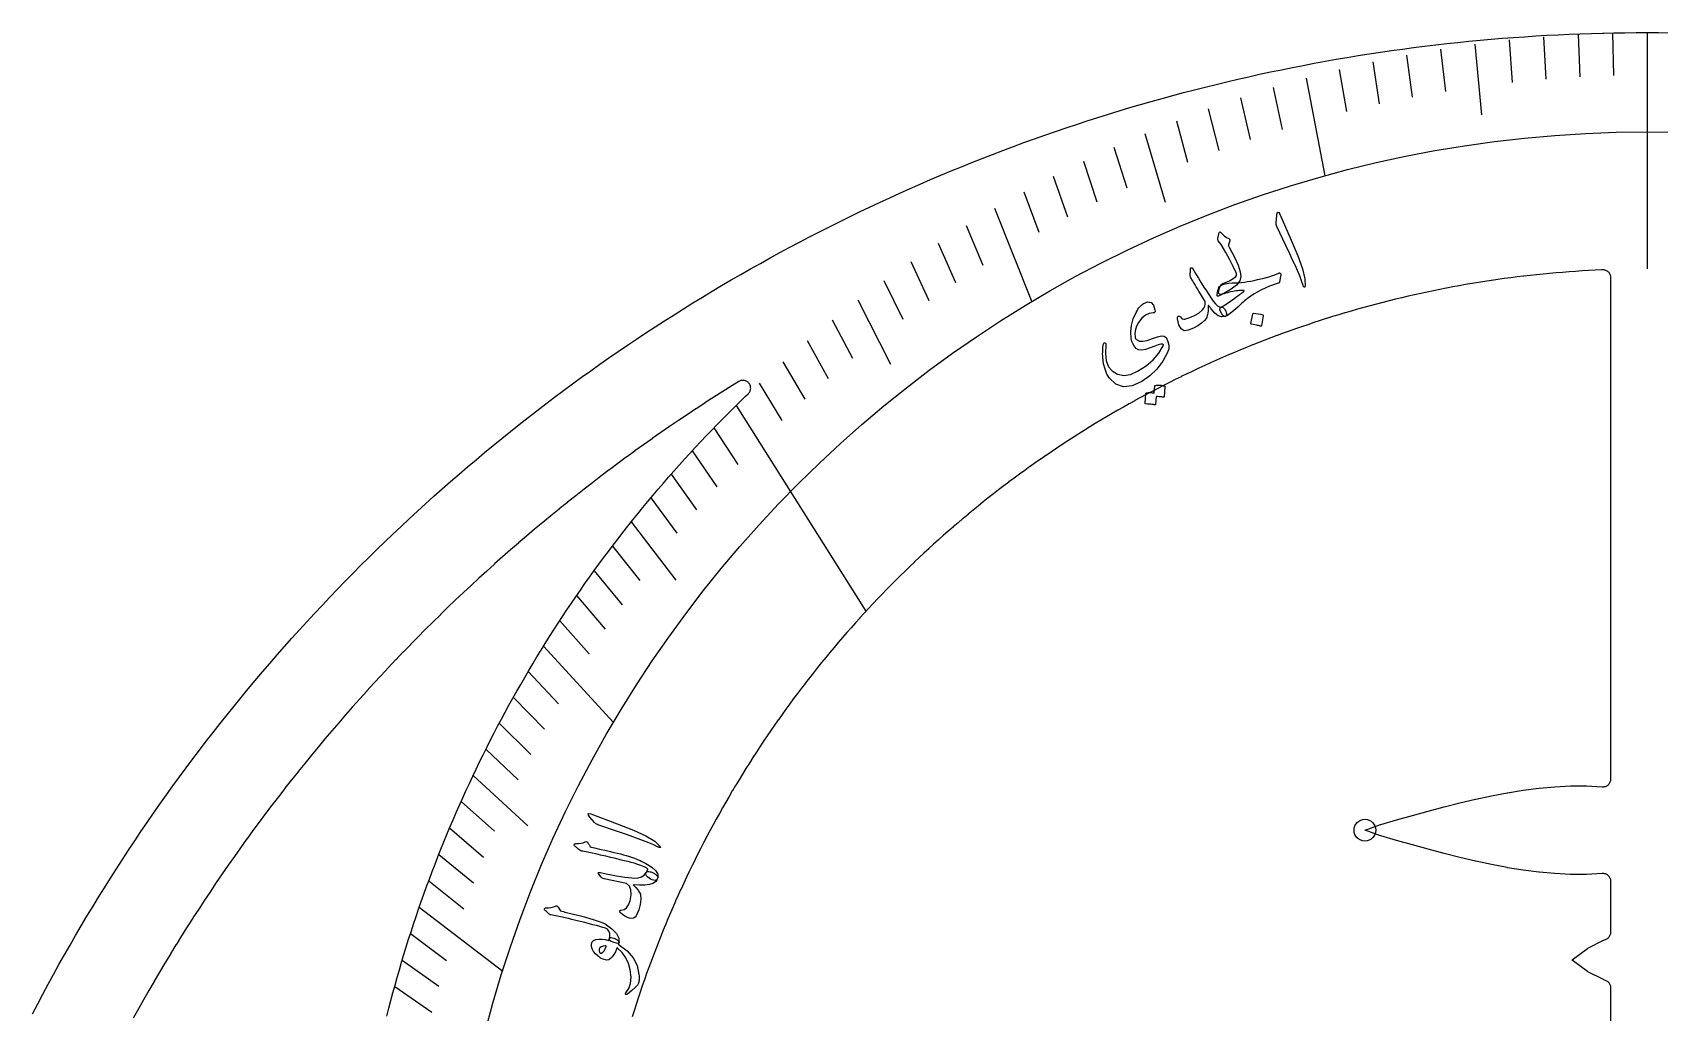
# Model space of a CAD drawing. Header units: millimetres. Extents: x -58 to 58, y -58 to 58.
# Drawn here: x -51.9 to 0.4, y 27 to 58.5 of the extents above; entities that cross this region are included whole.
import ezdxf

# ---------------------------------------------------------------- set-up
doc = ezdxf.new("R2010")
doc.units = ezdxf.units.MM
for name, color, linetype in [('CUT_INNER', 6, 'Continuous'), ('CUT_OUTER', 1, 'Continuous'), ('ENGRAVE', 7, 'Continuous'), ('ENGRAVE_FINE', 8, 'Continuous'), ('TEXT', 5, 'Continuous')]:
    doc.layers.add(name, color=color, linetype=linetype)

msp = doc.modelspace()

# ---------------------------------------------------------------- linework, layer by layer
at = {"layer": 'CUT_INNER'}
for points in [[(-1.17, 16.2128), (-1.17, 27.7722), (-1.1712, 27.7967), (-1.1748, 27.821), (-1.1808, 27.8448), (-1.189, 27.8679), (-1.1995, 27.8901), (-1.2122, 27.9111), (-1.2268, 27.9308), (-1.2433, 27.949), (-1.2615, 27.9655), (-1.2812, 27.9801), (-1.3022, 27.9927), (-1.3244, 28.0032), (-1.4008, 28.0348), (-1.4096, 28.0388), (-1.9093, 28.2925), (-1.9138, 28.295), (-1.9182, 28.298), (-2.4177, 28.6677), (-2.4222, 28.6714), (-2.4177, 28.675), (-1.9182, 29.0448), (-1.9138, 29.0477), (-1.9093, 29.0503), (-1.4096, 29.3039), (-1.4008, 29.3079), (-1.3244, 29.3395), (-1.3022, 29.35), (-1.2812, 29.3626), (-1.2615, 29.3772), (-1.2433, 29.3937), (-1.2268, 29.4119), (-1.2122, 29.4316), (-1.1995, 29.4527), (-1.189, 29.4748), (-1.1808, 29.498), (-1.1748, 29.5218), (-1.1712, 29.546), (-1.17, 29.5705), (-1.17, 31.1991), (-1.1712, 31.2237), (-1.1748, 31.248), (-1.1808, 31.2718), (-1.1891, 31.2949), (-1.1996, 31.3171), (-1.2123, 31.3382), (-1.2269, 31.3579), (-1.2434, 31.3761), (-1.2617, 31.3926), (-1.2814, 31.4072), (-1.3025, 31.4198), (-1.3247, 31.4302), (-1.3479, 31.4385), (-1.3717, 31.4444), (-1.396, 31.448), (-1.4206, 31.4491), (-1.4451, 31.4478), (-1.4466, 31.4477), (-1.4531, 31.4472), (-1.9554, 31.4228), (-1.9616, 31.4226), (-2.4643, 31.423), (-2.4701, 31.4232), (-2.9733, 31.4467), (-2.9785, 31.4471), (-3.4822, 31.492), (-3.4869, 31.4925), (-3.9912, 31.5569), (-3.9954, 31.5575), (-4.5002, 31.6391), (-4.5038, 31.6397), (-5.0092, 31.7365), (-5.0122, 31.7371), (-5.5182, 31.8466), (-5.5206, 31.8471), (-6.0272, 31.9671), (-6.029, 31.9676), (-6.5361, 32.0959), (-6.5375, 32.0963), (-7.0445, 32.2307), (-7.5533, 32.3701), (-8.0622, 32.5133), (-8.0635, 32.5137), (-8.568, 32.6615), (-8.5751, 32.6638), (-9.0742, 32.8432), (-9.0794, 32.8454), (-9.0742, 32.8475), (-8.5751, 33.0269), (-8.568, 33.0292), (-8.0635, 33.177), (-8.0622, 33.1774), (-7.555, 33.3202), (-7.0465, 33.4595), (-6.5375, 33.5945), (-6.5361, 33.5949), (-6.029, 33.7232), (-6.0272, 33.7236), (-5.5206, 33.8436), (-5.5182, 33.8442), (-5.0122, 33.9537), (-5.0092, 33.9543), (-4.5038, 34.051), (-4.5002, 34.0516), (-3.9954, 34.1333), (-3.9912, 34.1339), (-3.4869, 34.1982), (-3.4822, 34.1987), (-2.9785, 34.2437), (-2.9733, 34.244), (-2.4701, 34.2676), (-2.4643, 34.2677), (-1.9616, 34.2681), (-1.9554, 34.268), (-1.4531, 34.2435), (-1.4466, 34.2431), (-1.4451, 34.2429), (-1.4206, 34.2416), (-1.396, 34.2428), (-1.3717, 34.2464), (-1.3479, 34.2523), (-1.3247, 34.2605), (-1.3025, 34.271), (-1.2814, 34.2836), (-1.2617, 34.2982), (-1.2434, 34.3147), (-1.2269, 34.3329), (-1.2123, 34.3526), (-1.1996, 34.3736), (-1.1891, 34.3958), (-1.1808, 34.419), (-1.1748, 34.4428), (-1.1712, 34.4671), (-1.17, 34.4916), (-1.17, 50.6152), (-1.1713, 50.6403), (-1.175, 50.6652), (-1.1813, 50.6895), (-1.19, 50.7131), (-1.201, 50.7358), (-1.2142, 50.7572), (-1.2295, 50.7771), (-1.2468, 50.7954), (-1.2658, 50.8119), (-1.2863, 50.8264), (-1.3082, 50.8388), (-1.3313, 50.8489), (-1.3552, 50.8566), (-1.3798, 50.8619), (-1.4048, 50.8647), (-1.43, 50.865), (-1.4668, 50.8635), (-1.4683, 50.8634), (-1.6763, 50.8539), (-1.6778, 50.8538), (-1.8857, 50.8429), (-1.8872, 50.8429), (-2.0951, 50.8307), (-2.0966, 50.8306), (-2.3043, 50.8172), (-2.3059, 50.8171), (-2.5135, 50.8024), (-2.5151, 50.8023), (-2.7226, 50.7864), (-2.7242, 50.7863), (-2.9316, 50.769), (-2.9332, 50.7689), (-3.1405, 50.7504), (-3.1421, 50.7503), (-3.3493, 50.7305), (-3.3508, 50.7303), (-3.5579, 50.7093), (-3.5595, 50.7091), (-3.7664, 50.6868), (-3.768, 50.6867), (-3.9748, 50.6631), (-3.9763, 50.6629), (-4.183, 50.6381), (-4.1845, 50.6379), (-4.3911, 50.6118), (-4.3926, 50.6116), (-4.599, 50.5842), (-4.6005, 50.584), (-4.8067, 50.5553), (-4.8082, 50.5551), (-5.0142, 50.5252), (-5.0157, 50.525), (-5.2216, 50.4938), (-5.2231, 50.4935), (-5.4287, 50.4611), (-5.4303, 50.4609), (-5.6357, 50.4272), (-5.6372, 50.4269), (-5.8424, 50.3919), (-5.8439, 50.3917), (-6.0489, 50.3555), (-6.0504, 50.3552), (-6.2552, 50.3177), (-6.2567, 50.3174), (-6.4613, 50.2787), (-6.4628, 50.2784), (-6.6671, 50.2384), (-6.6686, 50.2381), (-6.8727, 50.1969), (-6.8742, 50.1966), (-7.078, 50.1541), (-7.0795, 50.1538), (-7.283, 50.11), (-7.2845, 50.1097), (-7.4877, 50.0647), (-7.4892, 50.0644), (-7.6922, 50.0181), (-7.6937, 50.0178), (-7.8964, 49.9703), (-7.8979, 49.97), (-8.1003, 49.9212), (-8.1018, 49.9209), (-8.3039, 49.8709), (-8.3054, 49.8705), (-8.5072, 49.8193), (-8.5087, 49.8189), (-8.7101, 49.7665), (-8.7116, 49.7661), (-8.9127, 49.7124), (-8.9142, 49.712), (-9.115, 49.6571), (-9.1165, 49.6567), (-9.317, 49.6006), (-9.3185, 49.6002), (-9.5186, 49.5428), (-9.5201, 49.5424), (-9.7198, 49.4838), (-9.7213, 49.4833), (-9.9207, 49.4235), (-9.9222, 49.4231), (-10.1212, 49.362), (-10.1227, 49.3616), (-10.3213, 49.2993), (-10.3228, 49.2988), (-10.521, 49.2354), (-10.5225, 49.2349), (-10.7204, 49.1702), (-10.7218, 49.1697), (-10.9193, 49.1038), (-10.9207, 49.1033), (-11.1178, 49.0362), (-11.1193, 49.0357), (-11.3159, 48.9674), (-11.3174, 48.9669), (-11.5136, 48.8973), (-11.515, 48.8968), (-11.7108, 48.8261), (-11.7123, 48.8256), (-11.9076, 48.7536), (-11.9091, 48.7531), (-12.104, 48.68), (-12.1054, 48.6794), (-12.2999, 48.6051), (-12.3013, 48.6045), (-12.4953, 48.529), (-12.4967, 48.5285), (-12.6903, 48.4517), (-12.6917, 48.4512), (-12.8847, 48.3733), (-12.8862, 48.3727), (-13.0787, 48.2936), (-13.0802, 48.293), (-13.2722, 48.2128), (-13.2737, 48.2122), (-13.4653, 48.1308), (-13.4667, 48.1301), (-13.6578, 48.0475), (-13.6592, 48.0469), (-13.8497, 47.9631), (-13.8511, 47.9625), (-14.0412, 47.8776), (-14.0426, 47.8769), (-14.2321, 47.7908), (-14.2335, 47.7902), (-14.4225, 47.7029), (-14.4239, 47.7023), (-14.6124, 47.6138), (-14.6138, 47.6132), (-14.8017, 47.5236), (-14.8031, 47.5229), (-14.9904, 47.4322), (-14.9918, 47.4315), (-15.1786, 47.3396), (-15.18, 47.339), (-15.3662, 47.2459), (-15.3676, 47.2452), (-15.5533, 47.1511), (-15.5546, 47.1504), (-15.7397, 47.0551), (-15.7411, 47.0544), (-15.9256, 46.9579), (-15.9269, 46.9572), (-16.1108, 46.8596), (-16.1122, 46.8589), (-16.2955, 46.7602), (-16.2968, 46.7595), (-16.4795, 46.6597), (-16.4809, 46.6589), (-16.6629, 46.558), (-16.6643, 46.5572), (-16.8457, 46.4552), (-16.8471, 46.4544), (-17.0279, 46.3513), (-17.0292, 46.3505), (-17.2094, 46.2462), (-17.2107, 46.2454), (-17.3903, 46.1401), (-17.3916, 46.1393), (-17.5705, 46.0328), (-17.5718, 46.032), (-17.75, 45.9244), (-17.7513, 45.9236), (-17.9289, 45.815), (-17.9302, 45.8142), (-18.1071, 45.7044), (-18.1084, 45.7036), (-18.2846, 45.5928), (-18.2859, 45.592), (-18.4615, 45.48), (-18.4628, 45.4792), (-18.6376, 45.3662), (-18.6389, 45.3654), (-18.8131, 45.2513), (-18.8143, 45.2505), (-18.9878, 45.1353), (-18.9891, 45.1345), (-19.1618, 45.0183), (-19.1631, 45.0174), (-19.3351, 44.9002), (-19.3364, 44.8993), (-19.5077, 44.781), (-19.5089, 44.7802), (-19.6795, 44.6608), (-19.6807, 44.6599), (-19.8506, 44.5395), (-19.8518, 44.5386), (-20.0209, 44.4172), (-20.0222, 44.4163), (-20.1905, 44.2938), (-20.1918, 44.2929), (-20.3593, 44.1694), (-20.3606, 44.1685), (-20.5274, 44.044), (-20.5286, 44.0431), (-20.6947, 43.9175), (-20.6959, 43.9166), (-20.8612, 43.79), (-20.8624, 43.7891), (-21.0269, 43.6615), (-21.0281, 43.6606), (-21.1919, 43.532), (-21.1931, 43.531), (-21.356, 43.4015), (-21.3572, 43.4005), (-21.5193, 43.2699), (-21.5205, 43.269), (-21.6819, 43.1374), (-21.683, 43.1364), (-21.8436, 43.0038), (-21.8447, 43.0029), (-22.0044, 42.8693), (-22.0056, 42.8683), (-22.1645, 42.7338), (-22.1657, 42.7328), (-22.3237, 42.5973), (-22.3249, 42.5963), (-22.4821, 42.4599), (-22.4833, 42.4588), (-22.6396, 42.3214), (-22.6408, 42.3204), (-22.7963, 42.182), (-22.7975, 42.181), (-22.9521, 42.0417), (-22.9533, 42.0406), (-23.1071, 41.9004), (-23.1082, 41.8993), (-23.2612, 41.7581), (-23.2623, 41.7571), (-23.4144, 41.6149), (-23.4155, 41.6139), (-23.5667, 41.4708), (-23.5678, 41.4697), (-23.7182, 41.3257), (-23.7193, 41.3246), (-23.8687, 41.1797), (-23.8698, 41.1786), (-24.0184, 41.0328), (-24.0195, 41.0317), (-24.1671, 40.885), (-24.1682, 40.8839), (-24.315, 40.7362), (-24.316, 40.7351), (-24.4619, 40.5866), (-24.463, 40.5855), (-24.6079, 40.436), (-24.609, 40.4349), (-24.753, 40.2846), (-24.754, 40.2835), (-24.8971, 40.1323), (-24.8982, 40.1311), (-25.0403, 39.9791), (-25.0414, 39.9779), (-25.1826, 39.825), (-25.1836, 39.8238), (-25.3239, 39.67), (-25.3249, 39.6689), (-25.4643, 39.5142), (-25.4653, 39.5131), (-25.6037, 39.3575), (-25.6047, 39.3564), (-25.7421, 39.2), (-25.7431, 39.1989), (-25.8796, 39.0416), (-25.8806, 39.0405), (-26.0161, 38.8824), (-26.0171, 38.8813), (-26.1516, 38.7224), (-26.1526, 38.7212), (-26.2861, 38.5615), (-26.2871, 38.5603), (-26.4197, 38.3998), (-26.4206, 38.3986), (-26.5522, 38.2373), (-26.5532, 38.2361), (-26.6838, 38.0739), (-26.6847, 38.0728), (-26.8143, 37.9098), (-26.8152, 37.9086), (-26.9438, 37.7449), (-26.9448, 37.7437), (-27.0723, 37.5792), (-27.0733, 37.578), (-27.1998, 37.4127), (-27.2008, 37.4114), (-27.3263, 37.2454), (-27.3272, 37.2442), (-27.4518, 37.0773), (-27.4527, 37.0761), (-27.5762, 36.9085), (-27.5771, 36.9073), (-27.6996, 36.7389), (-27.7005, 36.7377), (-27.8219, 36.5686), (-27.8228, 36.5673), (-27.9432, 36.3975), (-27.9441, 36.3962), (-28.0634, 36.2257), (-28.0643, 36.2244), (-28.1826, 36.0531), (-28.1835, 36.0518), (-28.3007, 35.8798), (-28.3016, 35.8785), (-28.4178, 35.7058), (-28.4186, 35.7045), (-28.5337, 35.5311), (-28.5346, 35.5298), (-28.6486, 35.3556), (-28.6495, 35.3544), (-28.7625, 35.1795), (-28.7633, 35.1782), (-28.8752, 35.0027), (-28.876, 35.0014), (-28.9869, 34.8252), (-28.9877, 34.8239), (-29.0974, 34.647), (-29.0982, 34.6457), (-29.2069, 34.4681), (-29.2077, 34.4668), (-29.3153, 34.2885), (-29.3161, 34.2872), (-29.4225, 34.1083), (-29.4233, 34.107), (-29.5287, 33.9275), (-29.5295, 33.9261), (-29.6337, 33.746), (-29.6345, 33.7446), (-29.7377, 33.5638), (-29.7384, 33.5625), (-29.8405, 33.381), (-29.8412, 33.3797), (-29.9422, 33.1976), (-29.9429, 33.1963), (-30.0427, 33.0136), (-30.0435, 33.0122), (-30.1422, 32.8289), (-30.1429, 32.8276), (-30.2405, 32.6437), (-30.2412, 32.6423), (-30.3376, 32.4578), (-30.3383, 32.4565), (-30.4336, 32.2714), (-30.4343, 32.27), (-30.5285, 32.0844), (-30.5292, 32.083), (-30.6222, 31.8968), (-30.6229, 31.8954), (-30.7148, 31.7086), (-30.7155, 31.7072), (-30.8062, 31.5198), (-30.8069, 31.5184), (-30.8964, 31.3305), (-30.8971, 31.3291), (-30.9855, 31.1407), (-30.9862, 31.1393), (-31.0735, 30.9503), (-31.0741, 30.9489), (-31.1602, 30.7593), (-31.1608, 30.7579), (-31.2458, 30.5679), (-31.2464, 30.5665), (-31.3302, 30.3759), (-31.3308, 30.3745), (-31.4134, 30.1834), (-31.414, 30.182), (-31.4954, 29.9904), (-31.496, 29.989), (-31.5763, 29.7969), (-31.5769, 29.7955), (-31.656, 29.6029), (-31.6565, 29.6015), (-31.7344, 29.4084), (-31.735, 29.407), (-31.8117, 29.2135), (-31.8123, 29.212), (-31.8878, 29.018), (-31.8883, 29.0166), (-31.9627, 28.8222), (-31.9632, 28.8207), (-32.0363, 28.6258), (-32.0369, 28.6244), (-32.1088, 28.429), (-32.1093, 28.4276), (-32.1801, 28.2318), (-32.1806, 28.2303), (-32.2501, 28.0341), (-32.2506, 28.0327), (-32.319, 27.836), (-32.3195, 27.8346), (-32.3866, 27.6375), (-32.3871, 27.636), (-32.453, 27.4386), (-32.4535, 27.4371), (-32.5181, 27.2392), (-32.5186, 27.2378), (-32.5821, 27.0395), (-32.5826, 27.0381), (-32.6448, 26.8394)], [(-40.5312, 26.8685), (-40.4682, 27.117), (-40.4036, 27.3651), (-40.3375, 27.6128), (-40.2699, 27.8601), (-40.2008, 28.107), (-40.1301, 28.3535), (-40.058, 28.5995), (-39.9843, 28.8451), (-39.9091, 29.0902), (-39.8325, 29.3348), (-39.7543, 29.579), (-39.6746, 29.8227), (-39.5935, 30.0659), (-39.5108, 30.3085), (-39.4267, 30.5507), (-39.341, 30.7924), (-39.2539, 31.0335), (-39.1653, 31.2741), (-39.0753, 31.5141), (-38.9837, 31.7536), (-38.8907, 31.9925), (-38.7963, 32.2309), (-38.7004, 32.4686), (-38.603, 32.7058), (-38.5041, 32.9424), (-38.4039, 33.1783), (-38.3021, 33.4136), (-38.199, 33.6483), (-38.0944, 33.8824), (-37.9883, 34.1158), (-37.8808, 34.3486), (-37.7719, 34.5807), (-37.6616, 34.8121), (-37.5499, 35.0429), (-37.4367, 35.2729), (-37.3222, 35.5023), (-37.2062, 35.7309), (-37.0888, 35.9589), (-36.9701, 36.1861), (-36.8499, 36.4126), (-36.7284, 36.6383), (-36.6054, 36.8633), (-36.4811, 37.0875), (-36.3554, 37.311), (-36.2284, 37.5337), (-36.1, 37.7556), (-35.9702, 37.9767), (-35.8391, 38.197), (-35.7066, 38.4165), (-35.5728, 38.6352), (-35.4376, 38.853), (-35.3011, 39.07), (-35.1633, 39.2862), (-35.0242, 39.5016), (-34.8837, 39.716), (-34.7419, 39.9296), (-34.5988, 40.1424), (-34.4545, 40.3542), (-34.3088, 40.5652), (-34.1618, 40.7753), (-34.0135, 40.9844), (-33.864, 41.1927), (-33.7132, 41.4), (-33.5611, 41.6064), (-33.4077, 41.8118), (-33.2531, 42.0164), (-33.0973, 42.2199), (-32.9401, 42.4225), (-32.7818, 42.6242), (-32.6222, 42.8248), (-32.4614, 43.0245), (-32.2994, 43.2232), (-32.1361, 43.4209), (-31.9717, 43.6175), (-31.806, 43.8132), (-31.6391, 44.0079), (-31.4711, 44.2015), (-31.3019, 44.3941), (-31.1314, 44.5856), (-30.9599, 44.7761), (-30.7871, 44.9655), (-30.6132, 45.1539), (-30.4381, 45.3412), (-30.2619, 45.5274), (-30.0846, 45.7126), (-29.9061, 45.8966), (-29.7265, 46.0796), (-29.5458, 46.2614), (-29.3639, 46.4422), (-29.181, 46.6218), (-28.9969, 46.8003), (-28.9103, 46.8833), (-28.8935, 46.901), (-28.8785, 46.9203), (-28.8655, 46.941), (-28.8545, 46.9629), (-28.8457, 46.9857), (-28.8392, 47.0092), (-28.8351, 47.0333), (-28.8333, 47.0576), (-28.8339, 47.0821), (-28.8368, 47.1063), (-28.8422, 47.1302), (-28.8498, 47.1534), (-28.8596, 47.1757), (-28.8716, 47.197), (-28.8856, 47.217), (-28.9015, 47.2356), (-28.9192, 47.2525), (-28.9384, 47.2676), (-28.959, 47.2808), (-28.9807, 47.2919), (-29.0035, 47.3008), (-29.027, 47.3074), (-29.051, 47.3117), (-29.0754, 47.3137), (-29.0998, 47.3133), (-29.1241, 47.3105), (-29.148, 47.3053), (-29.1712, 47.2978), (-29.1936, 47.2881), (-29.215, 47.2763), (-29.4432, 47.1347), (-29.4445, 47.1339), (-29.7318, 46.9531), (-29.7331, 46.9523), (-30.0194, 46.7698), (-30.0207, 46.769), (-30.3058, 46.5848), (-30.3071, 46.5839), (-30.5911, 46.3979), (-30.5923, 46.3971), (-30.8752, 46.2093), (-30.8765, 46.2085), (-31.1581, 46.019), (-31.1594, 46.0182), (-31.4399, 45.827), (-31.4412, 45.8261), (-31.7205, 45.6332), (-31.7218, 45.6323), (-31.9999, 45.4377), (-32.0012, 45.4368), (-32.2781, 45.2405), (-32.2794, 45.2396), (-32.5551, 45.0416), (-32.5563, 45.0407), (-32.8309, 44.841), (-32.8321, 44.8401), (-33.1054, 44.6387), (-33.1066, 44.6378), (-33.3786, 44.4347), (-33.3799, 44.4338), (-33.6507, 44.2291), (-33.6519, 44.2282), (-33.9214, 44.0218), (-33.9226, 44.0209), (-34.1909, 43.8128), (-34.1921, 43.8119), (-34.4591, 43.6022), (-34.4603, 43.6013), (-34.726, 43.3899), (-34.7272, 43.389), (-34.9915, 43.1761), (-34.9927, 43.1751), (-35.2558, 42.9605), (-35.257, 42.9596), (-35.5187, 42.7434), (-35.5199, 42.7424), (-35.7803, 42.5247), (-35.7815, 42.5237), (-36.0406, 42.3043), (-36.0418, 42.3033), (-36.2995, 42.0824), (-36.3007, 42.0814), (-36.557, 41.8589), (-36.5582, 41.8579), (-36.8132, 41.6338), (-36.8143, 41.6327), (-37.0679, 41.4071), (-37.0691, 41.4061), (-37.3213, 41.1789), (-37.3225, 41.1778), (-37.5733, 40.9491), (-37.5744, 40.9481), (-37.8238, 40.7178), (-37.825, 40.7167), (-38.073, 40.4849), (-38.0741, 40.4839), (-38.3207, 40.2506), (-38.3218, 40.2495), (-38.5669, 40.0147), (-38.568, 40.0136), (-38.8117, 39.7773), (-38.8128, 39.7762), (-39.055, 39.5384), (-39.0561, 39.5373), (-39.2969, 39.298), (-39.298, 39.2969), (-39.5373, 39.0561), (-39.5384, 39.055), (-39.7762, 38.8128), (-39.7773, 38.8117), (-40.0136, 38.568), (-40.0147, 38.5669), (-40.2495, 38.3218), (-40.2506, 38.3207), (-40.4839, 38.0741), (-40.4849, 38.073), (-40.7167, 37.825), (-40.7178, 37.8238), (-40.9481, 37.5744), (-40.9491, 37.5733), (-41.1778, 37.3225), (-41.1789, 37.3213), (-41.4061, 37.0691), (-41.4071, 37.0679), (-41.6327, 36.8143), (-41.6338, 36.8132), (-41.8579, 36.5582), (-41.8589, 36.557), (-42.0814, 36.3007), (-42.0824, 36.2995), (-42.3033, 36.0418), (-42.3043, 36.0406), (-42.5237, 35.7815), (-42.5247, 35.7803), (-42.7424, 35.5199), (-42.7434, 35.5187), (-42.9596, 35.257), (-42.9605, 35.2558), (-43.1751, 34.9927), (-43.1761, 34.9915), (-43.389, 34.7272), (-43.3899, 34.726), (-43.6013, 34.4603), (-43.6022, 34.4591), (-43.8119, 34.1921), (-43.8128, 34.1909), (-44.0209, 33.9226), (-44.0218, 33.9214), (-44.2282, 33.6519), (-44.2291, 33.6507), (-44.4338, 33.3799), (-44.4347, 33.3786), (-44.6378, 33.1066), (-44.6387, 33.1054), (-44.8401, 32.8321), (-44.841, 32.8309), (-45.0407, 32.5563), (-45.0416, 32.5551), (-45.2396, 32.2794), (-45.2405, 32.2781), (-45.4368, 32.0012), (-45.4377, 31.9999), (-45.6323, 31.7218), (-45.6332, 31.7205), (-45.8261, 31.4412), (-45.827, 31.4399), (-46.0182, 31.1594), (-46.019, 31.1581), (-46.2085, 30.8765), (-46.2093, 30.8752), (-46.3971, 30.5923), (-46.3979, 30.5911), (-46.5839, 30.3071), (-46.5848, 30.3058), (-46.769, 30.0207), (-46.7698, 30.0194), (-46.9523, 29.7331), (-46.9531, 29.7318), (-47.1339, 29.4445), (-47.1347, 29.4432), (-47.3137, 29.1547), (-47.3145, 29.1534), (-47.4917, 28.8639), (-47.4925, 28.8626), (-47.6679, 28.5719), (-47.6687, 28.5706), (-47.8423, 28.2789), (-47.8431, 28.2776), (-48.0149, 27.9848), (-48.0157, 27.9835), (-48.1857, 27.6897), (-48.1865, 27.6883), (-48.3547, 27.3935), (-48.3555, 27.3921), (-48.5219, 27.0963), (-48.5226, 27.0949), (-48.6872, 26.798)]]:
    msp.add_lwpolyline(points, dxfattribs=at)
at = {"layer": 'CUT_OUTER'}
msp.add_lwpolyline([(-51.9273, 26.9408), (-51.761, 27.2589), (-51.5928, 27.576), (-51.4226, 27.8921), (-51.2505, 28.2071), (-51.0764, 28.521), (-50.9005, 28.8339), (-50.7226, 29.1457), (-50.5428, 29.4563), (-50.3611, 29.7659), (-50.1775, 30.0744), (-49.992, 30.3817), (-49.8047, 30.6878), (-49.6154, 30.9929), (-49.4243, 31.2967), (-49.2314, 31.5994), (-49.0366, 31.9009), (-48.8399, 32.2012), (-48.6414, 32.5002), (-48.4411, 32.7981), (-48.2389, 33.0947), (-48.0349, 33.39), (-47.8291, 33.6842), (-47.6216, 33.977), (-47.4122, 34.2686), (-47.201, 34.5588), (-46.9881, 34.8478), (-46.7734, 35.1355), (-46.5569, 35.4218), (-46.3387, 35.7068), (-46.1187, 35.9904), (-45.897, 36.2727), (-45.6736, 36.5537), (-45.4485, 36.8332), (-45.2216, 37.1114), (-44.993, 37.3882), (-44.7628, 37.6636), (-44.5308, 37.9375), (-44.2972, 38.21), (-44.0619, 38.4811), (-43.825, 38.7507), (-43.5864, 39.0189), (-43.3462, 39.2856), (-43.1043, 39.5509), (-42.8608, 39.8146), (-42.6157, 40.0768), (-42.369, 40.3376), (-42.1207, 40.5968), (-41.8708, 40.8545), (-41.6193, 41.1106), (-41.3663, 41.3652), (-41.1117, 41.6182), (-40.8556, 41.8697), (-40.5979, 42.1196), (-40.3387, 42.3679), (-40.0779, 42.6146), (-39.8157, 42.8598), (-39.552, 43.1033), (-39.2868, 43.3451), (-39.0201, 43.5854), (-38.7519, 43.824), (-38.4823, 44.0609), (-38.2112, 44.2962), (-37.9387, 44.5298), (-37.6647, 44.7618), (-37.3894, 44.9921), (-37.1126, 45.2206), (-36.8344, 45.4475), (-36.5549, 45.6726), (-36.2739, 45.8961), (-35.9916, 46.1178), (-35.708, 46.3378), (-35.423, 46.556), (-35.1367, 46.7725), (-34.849, 46.9872), (-34.5601, 47.2001), (-34.2698, 47.4113), (-33.9782, 47.6207), (-33.6854, 47.8283), (-33.3913, 48.0341), (-33.0959, 48.238), (-32.7993, 48.4402), (-32.5015, 48.6405), (-32.2024, 48.8391), (-31.9022, 49.0357), (-31.6007, 49.2306), (-31.298, 49.4235), (-30.9942, 49.6146), (-30.6891, 49.8039), (-30.383, 49.9912), (-30.0757, 50.1767), (-29.7672, 50.3603), (-29.4577, 50.542), (-29.147, 50.7218), (-28.8352, 50.8997), (-28.5224, 51.0757), (-28.2084, 51.2497), (-27.8934, 51.4218), (-27.5774, 51.592), (-27.2603, 51.7603), (-26.9422, 51.9266), (-26.6231, 52.0909), (-26.3029, 52.2533), (-25.9818, 52.4137), (-25.6597, 52.5721), (-25.3367, 52.7286), (-25.0127, 52.883), (-24.6877, 53.0355), (-24.3618, 53.186), (-24.035, 53.3345), (-23.7073, 53.481), (-23.3787, 53.6254), (-23.0492, 53.7679), (-22.7189, 53.9083), (-22.3877, 54.0467), (-22.0556, 54.183), (-21.7228, 54.3173), (-21.3891, 54.4496), (-21.0546, 54.5798), (-20.7193, 54.708), (-20.3832, 54.8341), (-20.0464, 54.9581), (-19.7088, 55.0801), (-19.3704, 55.2), (-19.0314, 55.3178), (-18.6916, 55.4335), (-18.3511, 55.5472), (-18.0099, 55.6587), (-17.6681, 55.7682), (-17.3256, 55.8755), (-16.9824, 55.9808), (-16.6386, 56.0839), (-16.2941, 56.185), (-15.9491, 56.2839), (-15.6034, 56.3807), (-15.2572, 56.4754), (-14.9104, 56.5679), (-14.563, 56.6584), (-14.2151, 56.7466), (-13.8666, 56.8328), (-13.5176, 56.9168), (-13.1682, 56.9987), (-12.8182, 57.0784), (-12.4677, 57.156), (-12.1168, 57.2314), (-11.7654, 57.3047), (-11.4135, 57.3758), (-11.0613, 57.4447), (-10.7086, 57.5115), (-10.3555, 57.5762), (-10.002, 57.6386), (-9.6482, 57.6989), (-9.294, 57.757), (-8.9394, 57.8129), (-8.5845, 57.8667), (-8.2293, 57.9183), (-7.8737, 57.9677), (-7.5179, 58.0149), (-7.1618, 58.06), (-6.8054, 58.1028), (-6.4488, 58.1435), (-6.0919, 58.1819), (-5.7348, 58.2182), (-5.3774, 58.2523), (-5.0199, 58.2842), (-4.6622, 58.3139), (-4.3043, 58.3414), (-3.9462, 58.3667), (-3.588, 58.3899), (-3.2297, 58.4108), (-2.8712, 58.4295), (-2.5127, 58.446), (-2.154, 58.4603), (-1.7952, 58.4724), (-1.4364, 58.4824), (-1.3941, 58.4833), (-1.0768, 58.4901), (-0.7179, 58.4956), (-0.3589, 58.4989), (0, 58.5), (0.3589, 58.4989), (0.7179, 58.4956)], dxfattribs=at)
at = {"layer": 'ENGRAVE'}
for points in [[(0, 58.5), (0, 50.895)], [(-10.973, 57.0334), (-10.3677, 53.8871)], [(-20.9875, 52.8466), (-19.7944, 49.8423)], [(-29.2979, 46.5072), (-25.1267, 39.8858)], [(-35.4923, 38.7653), (-33.2447, 36.3104)], [(-39.4901, 30.3686), (-36.8078, 28.3058)]]:
    msp.add_lwpolyline(points, dxfattribs=at)
for centre, radius in [((0, 16.7167), 38.5892), ((-9.0802, 32.8454), 0.351)]:
    msp.add_circle(centre, radius, dxfattribs=at)
at = {"layer": 'ENGRAVE_FINE'}
for points in [[(-5.5492, 58.1299), (-5.3322, 55.857)], [(-4.4454, 58.2628), (-4.3412, 56.8973)], [(-3.3376, 58.3665), (-3.2594, 56.9994)], [(-2.2268, 58.4406), (-2.1746, 57.0726)], [(-1.1139, 58.4851), (-1.0878, 57.1165)], [(-8.8263, 57.5571), (-8.6184, 56.2015)], [(-7.7406, 57.7767), (-7.5586, 56.418)], [(-6.6479, 57.9678), (-6.4918, 56.6063)], [(-9.9041, 57.3092), (-9.6704, 55.9571)], [(-12.0321, 56.7301), (-11.7471, 55.3862)], [(-14.1176, 56.0427), (-13.7815, 54.7087)], [(-13.0806, 56.3997), (-12.77, 55.0605)], [(-15.1422, 55.6597), (-14.7808, 54.3312)], [(-16.1537, 55.2511), (-15.5091, 53.0466)], [(-17.1512, 54.8176), (-16.7394, 53.5014)], [(-18.134, 54.3598), (-17.6972, 53.0503)], [(-20.0528, 53.3736), (-19.5664, 52.0788)], [(-19.1015, 53.8782), (-18.6398, 52.5759)], [(-21.9048, 52.2979), (-21.3693, 51.0194)], [(-22.8042, 51.7283), (-22.2444, 50.4585)], [(-23.6852, 51.1384), (-23.1013, 49.8777)], [(-24.5472, 50.5291), (-23.9394, 49.2779)], [(-25.3898, 49.901), (-24.3367, 47.8313)], [(-26.2126, 49.255), (-25.5574, 48.0239)], [(-27.0151, 48.5919), (-26.3366, 47.3714)], [(-27.7971, 47.9123), (-27.0953, 46.7028)], [(-28.5581, 47.2172), (-27.8334, 46.019)], [(-30.0163, 45.7832), (-29.2464, 44.6088)], [(-30.7131, 45.046), (-29.9208, 43.8841)], [(-31.388, 44.2964), (-30.5737, 43.1472)], [(-32.0409, 43.5351), (-31.2048, 42.3991)], [(-32.6717, 42.7629), (-31.2412, 40.8906)], [(-33.2803, 41.9806), (-32.4014, 40.8719)], [(-33.8667, 41.1889), (-32.9667, 40.0944)], [(-34.4308, 40.3887), (-33.5101, 39.3087)], [(-34.9727, 39.5806), (-34.0315, 38.5154)], [(-35.9897, 37.9436), (-35.0085, 36.909)], [(-36.4651, 37.1161), (-35.4642, 36.0974)], [(-36.9185, 36.2836), (-35.8983, 35.281)], [(-37.3501, 35.4468), (-36.3109, 34.4605)], [(-37.7599, 34.6062), (-35.9947, 32.9884)], [(-38.1482, 33.7624), (-37.072, 32.8099)], [(-38.5152, 32.9162), (-37.4209, 31.981)], [(-38.861, 32.0681), (-37.749, 31.1505)], [(-39.1859, 31.2187), (-38.0565, 30.319)], [(-39.7739, 29.5182), (-38.6108, 28.655)], [(-40.0375, 28.6682), (-38.8582, 27.8237)], [(-40.2813, 27.8189), (-39.0859, 26.9934)]]:
    msp.add_lwpolyline(points, dxfattribs=at)
at = {"layer": 'TEXT'}
for points in [[(-11.9144, 52.6137), (-11.9007, 52.6899), (-11.88, 52.722), (-11.8523, 52.7098), (-11.8177, 52.6534), (-11.4536, 51.8239), (-11.2337, 51.3136), (-11.0865, 50.8966), (-11.0106, 50.5736), (-11.0052, 50.3445), (-11.011, 50.3238), (-11.018, 50.3113), (-11.0264, 50.3071), (-11.036, 50.3112), (-11.0454, 50.3195), (-11.0541, 50.3314), (-11.0621, 50.3469), (-11.0693, 50.3661), (-11.1191, 50.5175), (-11.1789, 50.6758), (-11.2487, 50.8409), (-11.3287, 51.0129), (-11.3487, 51.0581), (-11.4043, 51.1797), (-11.4956, 51.3777), (-11.6229, 51.6519), (-11.913, 52.2573), (-11.9261, 52.2902), (-11.9347, 52.3218), (-11.9387, 52.352), (-11.9382, 52.3808)], [(-13.224, 50.782), (-13.27, 50.8776), (-13.3196, 50.9777), (-13.3728, 51.0824), (-13.4296, 51.1916), (-13.4904, 51.3056), (-13.5557, 51.4248), (-13.6254, 51.5492), (-13.6996, 51.6787), (-13.7976, 51.8023), (-13.8053, 51.8205), (-13.81, 51.839), (-13.8116, 51.8576), (-13.8102, 51.8764), (-13.8088, 51.8864), (-13.8064, 51.8997), (-13.803, 51.9164), (-13.7985, 51.9364), (-13.7933, 51.9599), (-13.7877, 51.987), (-13.7817, 52.0178), (-13.7752, 52.0522), (-13.7726, 52.0635), (-13.7677, 52.0729), (-13.7604, 52.0801), (-13.7508, 52.0854), (-13.7417, 52.0869), (-13.7327, 52.0845), (-13.7238, 52.0781), (-13.7148, 52.0677), (-13.6639, 52.0098), (-13.6039, 51.9578), (-13.535, 51.9116), (-13.4572, 51.8713), (-13.437, 51.8593), (-13.4252, 51.8441), (-13.422, 51.8256), (-13.4273, 51.8039), (-13.4642, 51.6754), (-13.4655, 51.6609), (-13.4631, 51.6433), (-13.4569, 51.6228), (-13.4471, 51.5992), (-13.2783, 51.2783), (-13.1592, 51.0141), (-13.0892, 50.8069), (-13.0679, 50.6569), (-13.1038, 50.5146), (-13.2073, 50.3767), (-13.3779, 50.2427), (-13.6154, 50.1114), (-13.7099, 50.0787), (-13.7674, 50.0888), (-13.7878, 50.1421), (-13.7711, 50.2385), (-13.7668, 50.2521), (-13.7626, 50.2654), (-13.7585, 50.2783), (-13.7546, 50.291), (-13.7508, 50.3034), (-13.7471, 50.3155), (-13.7435, 50.3272), (-13.7401, 50.3387), (-13.7296, 50.3621), (-13.7138, 50.3822), (-13.6926, 50.399), (-13.666, 50.4126), (-13.544, 50.4662), (-13.4382, 50.5179), (-13.3486, 50.5678), (-13.2752, 50.6159), (-13.2365, 50.6505), (-13.2151, 50.6897), (-13.2109, 50.7335), (-13.224, 50.782)], [(-13.6994, 49.6709), (-13.6701, 49.6691), (-13.643, 49.6584), (-13.6181, 49.6388), (-13.5955, 49.6104), (-13.5729, 49.5729), (-13.5557, 49.5353), (-13.5437, 49.4974), (-13.537, 49.4593), (-13.5362, 49.4248), (-13.5418, 49.3976), (-13.5538, 49.3777), (-13.5723, 49.3651), (-13.6838, 49.3516), (-13.7964, 49.3878), (-13.9104, 49.4737), (-14.0257, 49.6093), (-14.0435, 49.6336), (-14.059, 49.6547), (-14.072, 49.6725), (-14.0827, 49.687), (-14.091, 49.6984), (-14.097, 49.7065), (-14.1006, 49.7113), (-14.1017, 49.7129), (-14.111, 49.7207), (-14.1173, 49.7213), (-14.1204, 49.7147), (-14.1205, 49.7009), (-14.1219, 49.5466), (-14.1416, 49.4174), (-14.1796, 49.3132), (-14.236, 49.2339), (-14.3311, 49.1498), (-14.4508, 49.0705), (-14.5951, 48.9956), (-14.764, 48.9247), (-14.8912, 48.9084), (-14.9911, 48.9648), (-15.0635, 49.0942), (-15.1081, 49.2969), (-15.109, 49.3234), (-15.105, 49.345), (-15.0963, 49.3617), (-15.0828, 49.3735), (-15.0667, 49.3791), (-15.0503, 49.3774), (-15.0334, 49.3682), (-15.0161, 49.3515), (-14.9794, 49.316), (-14.9437, 49.2927), (-14.9092, 49.2814), (-14.8757, 49.2823), (-14.7072, 49.3295), (-14.5563, 49.3941), (-14.4227, 49.4764), (-14.3061, 49.5767), (-14.261, 49.6329), (-14.2309, 49.6955), (-14.2159, 49.7646), (-14.2161, 49.8401), (-14.2308, 49.8696), (-14.2695, 49.9363), (-14.3323, 50.0403), (-14.4193, 50.1813), (-14.4653, 50.257), (-14.5068, 50.3254), (-14.5436, 50.3866), (-14.5758, 50.4404), (-14.6034, 50.4865), (-14.6264, 50.5243), (-14.6448, 50.5538), (-14.6586, 50.575), (-14.677, 50.6086), (-14.6897, 50.6397), (-14.6967, 50.6683), (-14.6979, 50.6943), (-14.6965, 50.7279), (-14.695, 50.7592), (-14.6936, 50.7882), (-14.6923, 50.815), (-14.6912, 50.8394), (-14.6906, 50.8613), (-14.6904, 50.8808), (-14.6907, 50.8978), (-14.6896, 50.912), (-14.6851, 50.9232), (-14.6772, 50.9314), (-14.666, 50.9364), (-14.6515, 50.9371), (-14.6391, 50.9339), (-14.6286, 50.9269), (-14.6201, 50.9161), (-14.5249, 50.752), (-14.4332, 50.5972), (-14.3449, 50.4517), (-14.26, 50.3155), (-14.1787, 50.1884), (-14.1013, 50.0705), (-14.0276, 49.9617), (-13.9578, 49.8619), (-13.8862, 49.7715), (-13.8193, 49.7096), (-13.7571, 49.676), (-13.6994, 49.6709)], [(-13.3523, 50.4471), (-13.2573, 50.4485), (-13.1599, 50.4535), (-13.0602, 50.4621), (-12.9581, 50.4744), (-12.8538, 50.4899), (-12.7479, 50.5081), (-12.6401, 50.5292), (-12.5305, 50.553), (-12.3206, 50.6029), (-12.1373, 50.6541), (-11.9806, 50.707), (-11.8505, 50.7621), (-11.8361, 50.7671), (-11.8232, 50.7677), (-11.8117, 50.7639), (-11.8015, 50.7557), (-11.7935, 50.7446), (-11.7885, 50.732), (-11.7862, 50.7179), (-11.7869, 50.7024), (-11.8265, 50.482), (-11.8314, 50.4637), (-11.8412, 50.4496), (-11.8558, 50.4396), (-11.8753, 50.4337), (-12.1514, 50.3406), (-12.4072, 50.2279), (-12.6423, 50.0961), (-12.8564, 49.9457), (-12.8682, 49.9371), (-12.8879, 49.9212), (-12.9154, 49.898), (-12.9509, 49.8675), (-12.9941, 49.8297), (-13.0451, 49.7846), (-13.1038, 49.732), (-13.1702, 49.672), (-13.299, 49.5577), (-13.4088, 49.4683), (-13.4998, 49.4041), (-13.5723, 49.3651), (-13.5944, 49.3643), (-13.621, 49.3787), (-13.6519, 49.4081), (-13.6872, 49.4527), (-13.7296, 49.5312), (-13.7453, 49.594), (-13.7341, 49.641), (-13.696, 49.6723), (-13.6326, 49.7065), (-13.545, 49.7625), (-13.433, 49.8399), (-13.2964, 49.9386), (-13.2274, 49.9886), (-13.1669, 50.0322), (-13.1149, 50.0696), (-13.0715, 50.1009), (-13.0369, 50.1259), (-13.0114, 50.1446), (-12.995, 50.157), (-12.9877, 50.1632), (-12.9851, 50.166), (-12.9829, 50.1685), (-12.981, 50.1706), (-12.9795, 50.1723), (-12.978, 50.1737), (-12.9765, 50.1749), (-12.975, 50.1759), (-12.9733, 50.1766), (-12.9648, 50.1859), (-12.9628, 50.1926), (-12.9671, 50.1968), (-12.9779, 50.1986), (-13.0236, 50.2017), (-13.0708, 50.2024), (-13.1197, 50.2007), (-13.1701, 50.1966), (-13.2222, 50.1903), (-13.276, 50.182), (-13.3315, 50.1716), (-13.3887, 50.1593), (-13.4444, 50.1461), (-13.499, 50.1318), (-13.5524, 50.1164), (-13.6047, 50.0998), (-13.6553, 50.0822), (-13.7036, 50.0633), (-13.7497, 50.0434), (-13.7936, 50.0222), (-13.8059, 50.0189), (-13.8157, 50.0201), (-13.8228, 50.0258), (-13.8273, 50.0361), (-13.8292, 50.057), (-13.8297, 50.078), (-13.8287, 50.099), (-13.8262, 50.1202), (-13.8227, 50.1419), (-13.8185, 50.1643), (-13.8136, 50.1874), (-13.8079, 50.2114), (-13.7933, 50.2585), (-13.7753, 50.2975), (-13.7539, 50.3283), (-13.7291, 50.3511), (-13.6592, 50.391), (-13.5731, 50.4204), (-13.4707, 50.4391), (-13.3523, 50.4471)], [(-15.8912, 49.4834), (-16.0169, 49.4664), (-16.1383, 49.4086), (-16.255, 49.3099), (-16.3663, 49.1704), (-16.4257, 49.0604), (-16.4631, 48.9459), (-16.4786, 48.8269), (-16.4723, 48.7034), (-16.4665, 48.6811), (-16.4561, 48.66), (-16.4413, 48.6402), (-16.422, 48.6217), (-16.3344, 48.5783), (-16.2208, 48.5697), (-16.0811, 48.5956), (-15.915, 48.6557), (-15.7517, 48.7158), (-15.6241, 48.7407), (-15.5323, 48.7309), (-15.4766, 48.6866), (-15.415, 48.5672), (-15.3862, 48.4482), (-15.3899, 48.3298), (-15.4258, 48.212), (-15.5812, 47.9265), (-15.7709, 47.6766), (-15.9956, 47.4613), (-16.256, 47.2799), (-16.5706, 47.1388), (-16.8483, 47.109), (-17.0909, 47.1917), (-17.299, 47.3882), (-17.377, 47.5163), (-17.4384, 47.6686), (-17.483, 47.8452), (-17.5102, 48.0461), (-17.5131, 48.1046), (-17.5143, 48.1618), (-17.5141, 48.2177), (-17.5122, 48.2724), (-17.5087, 48.3262), (-17.5034, 48.3793), (-17.4964, 48.4318), (-17.4876, 48.4837), (-17.4804, 48.5071), (-17.4699, 48.5207), (-17.4562, 48.5246), (-17.4392, 48.5186), (-17.4253, 48.5074), (-17.416, 48.4936), (-17.411, 48.4774), (-17.4106, 48.4588), (-17.4256, 48.1722), (-17.3968, 47.9366), (-17.3256, 47.752), (-17.2129, 47.6178), (-17.0324, 47.5107), (-16.8353, 47.4732), (-16.621, 47.5049), (-16.3887, 47.6053), (-16.1147, 47.7789), (-15.8867, 47.9728), (-15.704, 48.1881), (-15.5667, 48.4257), (-15.56, 48.4433), (-15.561, 48.4572), (-15.5697, 48.4672), (-15.5861, 48.4735), (-15.6403, 48.4736), (-15.7248, 48.4544), (-15.8396, 48.4157), (-15.9847, 48.3573), (-16.135, 48.3031), (-16.2598, 48.2809), (-16.3593, 48.2912), (-16.4335, 48.334), (-16.4916, 48.3994), (-16.538, 48.4756), (-16.5725, 48.5627), (-16.595, 48.6607), (-16.6099, 48.8682), (-16.5885, 49.0771), (-16.5304, 49.2872), (-16.4352, 49.4982), (-16.4077, 49.5506), (-16.3794, 49.5981), (-16.3501, 49.6409), (-16.32, 49.679), (-16.2893, 49.7124), (-16.2585, 49.7411), (-16.2275, 49.7654), (-16.1963, 49.785), (-16.0617, 49.836), (-15.956, 49.8189), (-15.8793, 49.7341), (-15.8314, 49.5818), (-15.8284, 49.536), (-15.8374, 49.5044), (-15.8583, 49.4868), (-15.8912, 49.4834)], [(-12.6846, 49.4519), (-12.6821, 49.4578), (-12.6772, 49.4626), (-12.67, 49.4664), (-12.6605, 49.4691), (-12.5851, 49.4671), (-12.5112, 49.4575), (-12.4388, 49.4403), (-12.3681, 49.4154), (-12.3602, 49.4105), (-12.3554, 49.4045), (-12.3534, 49.3974), (-12.3543, 49.3892), (-12.4108, 49.0684), (-12.4142, 49.06), (-12.421, 49.0556), (-12.4313, 49.0553), (-12.4451, 49.0591), (-12.4571, 49.0624), (-12.4757, 49.0671), (-12.501, 49.0731), (-12.5331, 49.0804), (-12.5722, 49.0889), (-12.619, 49.0984), (-12.6733, 49.1088), (-12.7352, 49.1201), (-12.7438, 49.1226), (-12.7492, 49.1264), (-12.7512, 49.1316), (-12.7499, 49.138)], [(-15.8406, 47.1326), (-15.8388, 47.1387), (-15.8347, 47.144), (-15.8281, 47.1484), (-15.8191, 47.152), (-15.7823, 47.1559), (-15.7458, 47.158), (-15.7097, 47.1582), (-15.6739, 47.1568), (-15.6381, 47.1534), (-15.6021, 47.1481), (-15.5659, 47.1408), (-15.5295, 47.1316), (-15.5212, 47.1273), (-15.5154, 47.1212), (-15.5121, 47.1133), (-15.5113, 47.1036), (-15.5317, 46.7788), (-15.534, 46.7734), (-15.54, 46.7704), (-15.5495, 46.7696), (-15.5627, 46.771), (-15.5725, 46.7736), (-15.5877, 46.7762), (-15.6084, 46.7788), (-15.6344, 46.7815), (-15.6661, 46.7843), (-15.7038, 46.7874), (-15.7475, 46.7906), (-15.7972, 46.794), (-15.8121, 46.5407), (-15.8143, 46.5319), (-15.8204, 46.5269), (-15.8304, 46.5255), (-15.8443, 46.5277), (-15.8563, 46.5297), (-15.875, 46.5322), (-15.9004, 46.5354), (-15.9324, 46.5391), (-15.9716, 46.5432), (-16.0182, 46.5475), (-16.0723, 46.5518), (-16.1339, 46.5562), (-16.1413, 46.5585), (-16.146, 46.5622), (-16.1481, 46.5673), (-16.1475, 46.5739), (-16.1245, 46.8913), (-16.1228, 46.8974), (-16.1187, 46.9027), (-16.1122, 46.9072), (-16.1033, 46.9109), (-16.0728, 46.9159), (-16.0423, 46.9189), (-16.0118, 46.9201), (-15.9813, 46.9195), (-15.951, 46.9172), (-15.921, 46.9134), (-15.8911, 46.9082), (-15.8616, 46.9015)], [(-34.0085, 33.2687), (-34.0535, 33.3318), (-34.0619, 33.369), (-34.0338, 33.3803), (-33.9693, 33.3656), (-33.1215, 33.0467), (-32.6027, 32.8476), (-32.2015, 32.6616), (-31.9173, 32.4902), (-31.7497, 32.3341), (-31.7388, 32.3154), (-31.7348, 32.3017), (-31.7377, 32.2927), (-31.7474, 32.2887), (-31.7598, 32.2878), (-31.7744, 32.2899), (-31.7911, 32.2951), (-31.8099, 32.3032), (-31.953, 32.3734), (-32.108, 32.4412), (-32.275, 32.5066), (-32.4539, 32.5695), (-32.5002, 32.5868), (-32.6261, 32.632), (-32.8315, 32.705), (-33.1167, 32.8054), (-33.7525, 33.0207), (-33.7852, 33.0344), (-33.8138, 33.0503), (-33.8382, 33.0685), (-33.8585, 33.0889)], [(-34.4851, 32.3317), (-34.4984, 32.3453), (-34.506, 32.3592), (-34.508, 32.3731), (-34.5044, 32.3871), (-34.4972, 32.3979), (-34.4869, 32.4057), (-34.4734, 32.4104), (-34.4567, 32.4121), (-34.3744, 32.4123), (-34.2974, 32.4221), (-34.2255, 32.4415), (-34.1587, 32.4705), (-34.1318, 32.4777), (-34.1073, 32.4743), (-34.0851, 32.4603), (-34.0652, 32.4359), (-34.0559, 32.4209), (-34.0467, 32.4057), (-34.0376, 32.3903), (-34.0286, 32.3747), (-34.0196, 32.3591), (-34.0104, 32.3438), (-34.0012, 32.3286), (-33.9918, 32.3137), (-33.9586, 32.3008), (-33.8606, 32.2755), (-33.6981, 32.2375), (-33.4711, 32.1866), (-33.3463, 32.1586), (-33.2294, 32.1315), (-33.1205, 32.1054), (-33.0194, 32.0802), (-32.9266, 32.056), (-32.8422, 32.0325), (-32.7664, 32.0098), (-32.699, 31.9881), (-32.6362, 31.9661), (-32.5739, 31.9428), (-32.5123, 31.9183), (-32.4512, 31.8925), (-32.3905, 31.8654), (-32.33, 31.8368), (-32.2696, 31.8068), (-32.2094, 31.7754), (-32.014, 31.6564), (-31.8834, 31.5408), (-31.8175, 31.4285), (-31.8164, 31.3194), (-31.8354, 31.2746), (-31.8645, 31.2451), (-31.9038, 31.2311), (-31.9532, 31.2324), (-32.0061, 31.2456), (-32.0557, 31.2671), (-32.102, 31.297), (-32.1449, 31.3353), (-32.1816, 31.3773), (-32.2026, 31.4152), (-32.2077, 31.4488), (-32.197, 31.4782), (-32.1854, 31.4994), (-32.175, 31.5183), (-32.1659, 31.5352), (-32.158, 31.5498), (-32.1517, 31.5627), (-32.1472, 31.5742), (-32.1447, 31.5844), (-32.144, 31.5932), (-32.1869, 31.6309), (-32.2601, 31.6709), (-32.3638, 31.7129), (-32.498, 31.757), (-32.579, 31.7806), (-32.6724, 31.8063), (-32.7782, 31.8341), (-32.8965, 31.864), (-33.0274, 31.8962), (-33.171, 31.9309), (-33.3274, 31.9681), (-33.4965, 32.0078), (-33.6621, 32.046), (-33.8077, 32.079), (-33.9335, 32.1069), (-34.0393, 32.1298), (-34.125, 32.1479), (-34.1905, 32.1615), (-34.2359, 32.1706), (-34.261, 32.1754), (-34.2926, 32.1841), (-34.3242, 32.1986), (-34.3556, 32.2189), (-34.387, 32.245), (-34.4019, 32.2597), (-34.4161, 32.2734), (-34.4295, 32.2859), (-34.4421, 32.2973), (-34.454, 32.3076), (-34.4651, 32.3168), (-34.4755, 32.3248), (-34.4851, 32.3317)], [(-31.8145, 31.3146), (-31.8485, 31.2509), (-31.8865, 31.1991), (-31.9284, 31.1595), (-31.9745, 31.1319), (-32.0921, 31.0951), (-32.2384, 31.076), (-32.4135, 31.0745), (-32.6174, 31.0905), (-32.5235, 30.9978), (-32.4528, 30.9162), (-32.4054, 30.8454), (-32.3813, 30.7855), (-32.3667, 30.6262), (-32.3847, 30.4581), (-32.4353, 30.2806), (-32.5181, 30.0935), (-32.5533, 30.0453), (-32.5995, 30.0162), (-32.6568, 30.006), (-32.7252, 30.0149), (-32.7996, 30.04), (-32.875, 30.0787), (-32.9513, 30.131), (-33.0285, 30.1971), (-33.0382, 30.2079), (-33.0442, 30.2193), (-33.0466, 30.2311), (-33.0453, 30.2433), (-33.0392, 30.2571), (-33.0299, 30.2665), (-33.0173, 30.2717), (-33.0015, 30.2726), (-32.9039, 30.2927), (-32.8234, 30.3495), (-32.7597, 30.4431), (-32.7125, 30.5735), (-32.6783, 30.768), (-32.6847, 30.9253), (-32.7324, 31.0454), (-32.8218, 31.1285), (-33.5434, 31.2782), (-33.5758, 31.2867), (-33.603, 31.298), (-33.625, 31.3121), (-33.6417, 31.329), (-33.7175, 31.4316), (-33.7271, 31.4458), (-33.7331, 31.4579), (-33.7355, 31.4679), (-33.7343, 31.4758), (-33.725, 31.4833), (-33.7095, 31.4865), (-33.6878, 31.4855), (-33.66, 31.4802), (-33.4765, 31.4403), (-33.3064, 31.4057), (-33.1497, 31.3765), (-33.0065, 31.3526), (-32.8769, 31.3336), (-32.761, 31.3193), (-32.6589, 31.3097), (-32.5705, 31.3047), (-32.4496, 31.314), (-32.3469, 31.3466), (-32.2622, 31.4024), (-32.1955, 31.4815), (-32.175, 31.5029), (-32.1459, 31.5144), (-32.1083, 31.5159), (-32.062, 31.5075), (-32.0389, 31.5003), (-32.0159, 31.4922), (-31.9931, 31.4832), (-31.9704, 31.4732), (-31.9482, 31.4619), (-31.9264, 31.4489), (-31.9052, 31.4342), (-31.8846, 31.4178), (-31.8483, 31.3848), (-31.8246, 31.3567), (-31.8133, 31.3333), (-31.8145, 31.3146)], [(-35.3179, 30.1482), (-35.3648, 30.1939), (-35.402, 30.2299), (-35.4297, 30.256), (-35.4479, 30.2722), (-35.459, 30.2838), (-35.4655, 30.2956), (-35.4675, 30.3078), (-35.4649, 30.3203), (-35.4577, 30.3328), (-35.447, 30.3414), (-35.4328, 30.3461), (-35.4153, 30.3469), (-35.3301, 30.3486), (-35.25, 30.3587), (-35.1749, 30.3775), (-35.1048, 30.4047), (-35.0832, 30.4114), (-35.063, 30.408), (-35.0444, 30.3943), (-35.0274, 30.3703), (-34.9516, 30.2504), (-34.9019, 30.2373), (-34.8531, 30.2246), (-34.8051, 30.2121), (-34.758, 30.2), (-34.7118, 30.1882), (-34.6664, 30.1767), (-34.6219, 30.1655), (-34.5782, 30.1546), (-34.1745, 30.0532), (-33.8622, 29.965), (-33.6414, 29.8907), (-33.5117, 29.8308), (-33.2958, 29.6724), (-33.15, 29.5198), (-33.0742, 29.3728), (-33.0683, 29.2309), (-33.0696, 29.2275), (-33.0709, 29.2241), (-33.0722, 29.2208), (-33.0735, 29.2174), (-33.1004, 29.2046), (-33.1496, 29.2085), (-33.221, 29.2289), (-33.3148, 29.2659), (-33.3484, 29.2822), (-33.3702, 29.3013), (-33.3801, 29.3233), (-33.3781, 29.3481), (-33.3627, 29.4412), (-33.3667, 29.5252), (-33.3903, 29.6003), (-33.4335, 29.6665), (-33.5065, 29.6915), (-33.5902, 29.7179), (-33.6847, 29.7457), (-33.7901, 29.7749), (-33.9057, 29.8056), (-34.0311, 29.8376), (-34.1664, 29.8711), (-34.3114, 29.906), (-34.4536, 29.9412), (-34.5815, 29.9723), (-34.6953, 29.9994), (-34.7948, 30.0225), (-34.8799, 30.0421), (-34.9504, 30.0585), (-35.0064, 30.0719), (-35.0477, 30.0823), (-35.2574, 30.1211), (-35.2772, 30.1273), (-35.2938, 30.1339), (-35.3074, 30.1409), (-35.3179, 30.1482)], [(-33.0559, 29.1491), (-32.8018, 28.964), (-32.6127, 28.7445), (-32.4877, 28.4909), (-32.426, 28.203), (-32.4228, 28.1648), (-32.4209, 28.1277), (-32.4203, 28.0914), (-32.4211, 28.0562), (-32.4234, 28.0221), (-32.4273, 27.9896), (-32.4328, 27.9586), (-32.44, 27.9291), (-32.4751, 27.8615), (-32.5464, 27.7802), (-32.6537, 27.6848), (-32.7968, 27.5748), (-32.8156, 27.564), (-32.8319, 27.5594), (-32.8457, 27.561), (-32.857, 27.5686), (-32.8639, 27.5798), (-32.8648, 27.5917), (-32.8597, 27.6044), (-32.8484, 27.6179), (-32.749, 27.7492), (-32.693, 27.9148), (-32.6798, 28.1155), (-32.7089, 28.3521), (-32.7657, 28.5582), (-32.852, 28.7442), (-32.9681, 28.91), (-33.1146, 29.0555), (-33.121, 29.0572), (-33.1267, 29.0571), (-33.1316, 29.0553), (-33.1356, 29.0518), (-33.1857, 28.9377), (-33.2359, 28.8434), (-33.2865, 28.7688), (-33.3376, 28.714), (-33.3985, 28.6791), (-33.4691, 28.6687), (-33.5495, 28.683), (-33.6397, 28.7219), (-33.6512, 28.7282), (-33.6628, 28.735), (-33.6745, 28.7423), (-33.6862, 28.7502), (-33.6982, 28.7586), (-33.7108, 28.7676), (-33.7238, 28.7774), (-33.7373, 28.7878), (-33.8217, 28.8638), (-33.886, 28.9426), (-33.9301, 29.0241), (-33.954, 29.1084), (-33.9554, 29.1863), (-33.9319, 29.2487), (-33.8836, 29.2955), (-33.8107, 29.3267), (-33.7191, 29.3433), (-33.6194, 29.3444), (-33.5118, 29.33), (-33.3961, 29.3004), (-33.3937, 29.3071), (-33.3916, 29.3138), (-33.3897, 29.3203), (-33.3882, 29.3266), (-33.3866, 29.333), (-33.3848, 29.3395), (-33.3827, 29.3461), (-33.3802, 29.3528), (-33.3666, 29.374), (-33.345, 29.3862), (-33.3154, 29.3896), (-33.2779, 29.384), (-33.2386, 29.3727), (-33.2004, 29.3575), (-33.1632, 29.3382), (-33.127, 29.315), (-33.0965, 29.2911), (-33.0763, 29.2696), (-33.0665, 29.2507), (-33.0671, 29.2343), (-33.0913, 29.1701), (-33.0852, 29.1673), (-33.0773, 29.1629), (-33.0675, 29.1568), (-33.0559, 29.1491)], [(-33.5029, 29.1301), (-33.5794, 29.1176), (-33.6387, 29.0946), (-33.6806, 29.0612), (-33.7051, 29.0175), (-33.7079, 28.9871), (-33.7052, 28.9581), (-33.6971, 28.9306), (-33.6835, 28.9045), (-33.6749, 28.8946), (-33.6635, 28.8895), (-33.6494, 28.8893), (-33.6326, 28.8939), (-33.5884, 28.9179), (-33.5484, 28.9613), (-33.5124, 29.0241), (-33.4804, 29.1062), (-33.479, 29.1154), (-33.4822, 29.1225), (-33.4902, 29.1274), (-33.5029, 29.1301)]]:
    msp.add_lwpolyline(points, close=True, dxfattribs=at)

doc.saveas('drawing.dxf')
